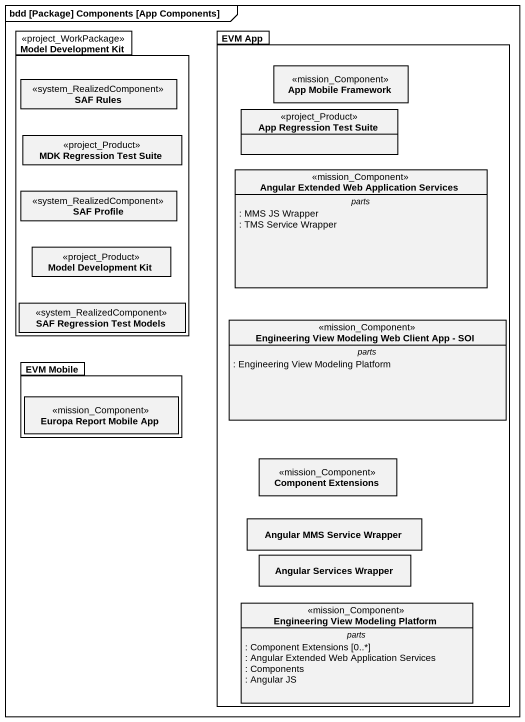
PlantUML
@startuml
mainframe bdd [Package] Components [App Components]
hide circle
hide empty members
package "Model Development Kit" as Model_Development_Kit <<project_WorkPackage>> {
  class "SAF Rules" as SAF_Rules <<system_RealizedComponent>>
  class "MDK Regression Test Suite" as MDK_Regression_Test_Suite <<project_Product>>
  class "SAF Profile" as SAF_Profile <<system_RealizedComponent>>
  class "Model Development Kit" as Model_Development_Kit_2 <<project_Product>>
  class "SAF Regression Test Models" as SAF_Regression_Test_Models <<system_RealizedComponent>>
}
package "EVM App" as EVM_App {
  class "App Mobile Framework" as App_Mobile_Framework <<mission_Component>>
  class "App Regression Test Suite" as App_Regression_Test_Suite <<project_Product>>
  class "Angular Extended Web Application Services" as Angular_Extended_Web <<mission_Component>> {
    -- parts --
    : MMS JS Wrapper
    : TMS Service Wrapper
  }
  class "Engineering View Modeling Web Client App - SOI" as Engineering_View_Modeling <<mission_Component>> {
    -- parts --
    : Engineering View Modeling Platform
  }
  class "Component Extensions" as Component_Extensions <<mission_Component>>
  class "Angular MMS Service Wrapper" as Angular_MMS_Service_Wrapper
  class "Angular Services Wrapper" as Angular_Services_Wrapper
  class "Engineering View Modeling Platform" as Engineering_View_Modeling_2 <<mission_Component>> {
    -- parts --
    : Component Extensions [0..*]
    : Angular Extended Web Application Services
    : Components
    : Angular JS
  }
}
package "EVM Mobile" as EVM_Mobile {
  class "Europa Report Mobile App" as Europa_Report_Mobile_App <<mission_Component>>
}
@enduml
